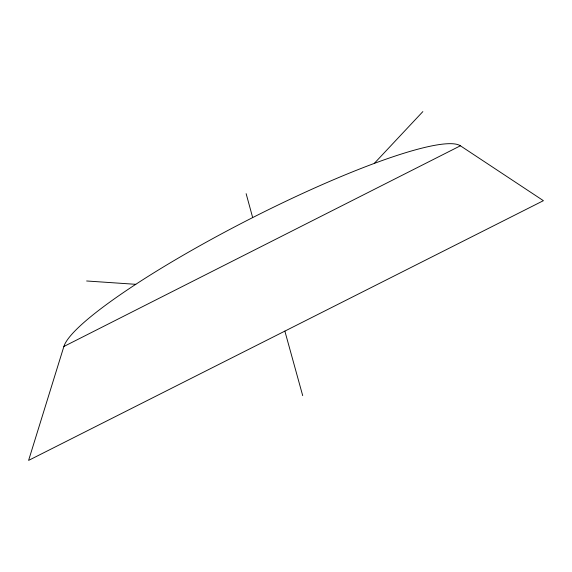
<?xml version="1.0" encoding="UTF-8"?>
<svg xmlns="http://www.w3.org/2000/svg" width="572" height="572" viewBox="0 0 572 572"><rect width="100%" height="100%" fill="white"/><g stroke="black" fill="none" stroke-linecap="round" stroke-linejoin="round"><path stroke-width="0.86" d="M63.885 346.482L28.6 460.396L543.4 200.679L460.396 145.788A223.781 33.591 -27.1 0 0 253.989 216.917A223.781 33.591 -27.1 0 0 63.885 346.482L460.396 145.788M374.31 163.377L422.858 111.604M86.629 280.981L135.793 284.32M284.863 331.109L302.702 395.638M246.139 193.672L252.674 217.589"/></g></svg>
